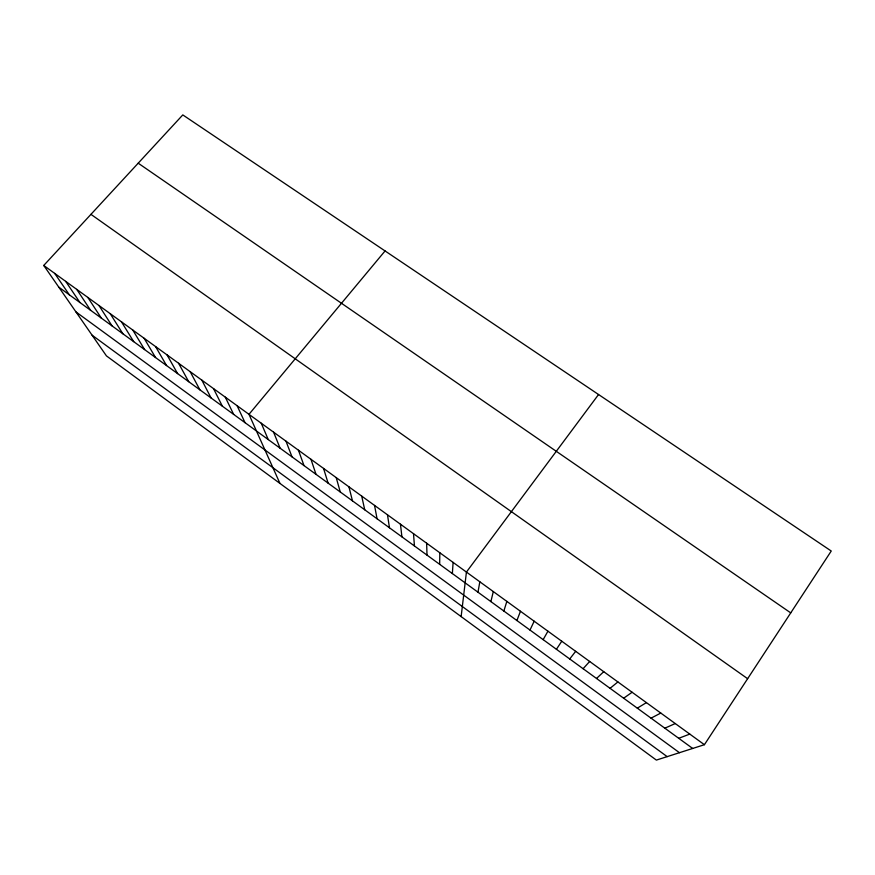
<?xml version="1.0" encoding="UTF-8"?>
<svg xmlns="http://www.w3.org/2000/svg" width="875" height="875" viewBox="0 0 875 875"><rect width="100%" height="100%" fill="white"/><g stroke="black" fill="none" stroke-linecap="round" stroke-linejoin="round"><path stroke-width="1.31" d="M439.655 564.32L439.83 552.77M452.364 573.562L453.097 562.395M461.136 616.591L466.43 572.064L598.555 394.516M477.98 592.2L479.828 581.787M490.886 601.595L493.303 591.566M503.858 611.034L506.844 601.388M516.895 620.528L520.472 611.264M529.998 630.055L534.166 621.195M543.167 639.647L547.925 631.192M704.408 744.702L831.25 551.02L182.798 114.909L43.75 265.453L106.433 355.884L656.37 760.091L704.408 744.702L43.75 265.453M556.413 649.283L561.772 641.222M569.723 658.962L575.684 651.317M385.066 250.939L248.981 414.334L279.956 483.416M583.1 668.708L589.673 661.467M596.542 678.486L603.739 671.672M610.061 688.33L617.881 681.942M623.656 698.217L632.111 692.256M637.317 708.159L646.406 702.625M651.044 718.156L660.789 713.059M664.858 728.197L675.248 723.548M678.727 738.303L689.784 734.092M138.206 163.188L790.738 612.883M90.945 214.353L747.633 678.694M58.778 287.131L692.683 748.453M75.961 311.927L679.448 752.697M92.105 335.202L667.166 756.634M54.688 273.383L69.344 294.82M65.691 281.367L79.942 302.531M76.737 289.373L90.595 310.286M87.828 297.423L101.303 318.073M98.984 305.517L112.044 325.905M110.195 313.644L122.85 333.758M121.45 321.814L133.7 341.655M132.77 330.028L144.605 349.584M144.134 338.275L155.553 357.558M155.564 346.555L166.556 365.564M167.037 354.889L177.603 373.614M178.577 363.256L188.716 381.697M190.17 371.667L199.872 389.812M201.819 380.111L211.083 397.972M213.522 388.609L222.348 406.164M225.28 397.141L233.658 414.4M237.103 405.716L245.033 422.68M261.253 423.227L268.253 439.578M273.591 432.173L280.098 448.197M285.983 441.164L292.009 456.87M298.441 450.209L303.986 465.577M310.964 459.288L316.017 474.338M323.553 468.42L328.103 483.131M336.208 477.597L340.255 491.969M348.928 486.828L352.461 500.861M361.703 496.103L364.733 509.786M374.555 505.422L377.059 518.766M387.483 514.795L389.462 527.778M400.466 524.212L401.909 536.845M413.514 533.684L414.433 545.956M426.639 543.2L427.011 555.111"/></g></svg>
